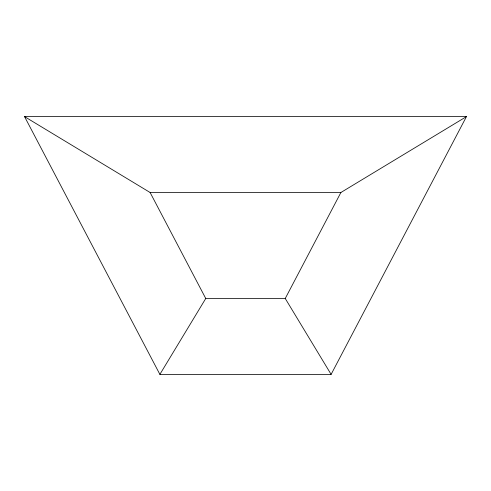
<?xml version="1.0" encoding="UTF-8"?>
<svg xmlns="http://www.w3.org/2000/svg" width="491" height="491" viewBox="0 0 491 491"><rect width="100%" height="100%" fill="white"/><g stroke="black" fill="none" stroke-linecap="round" stroke-linejoin="round"><path stroke-width="0.74" d="M331.118 374.387L285.246 298.497L340.889 192.503L466.45 116.612L331.118 374.387L159.882 374.387L24.55 116.612L466.45 116.612M159.882 374.387L205.754 298.497L150.111 192.503L24.55 116.612M150.111 192.503L340.889 192.503M205.754 298.497L285.246 298.497"/></g></svg>
